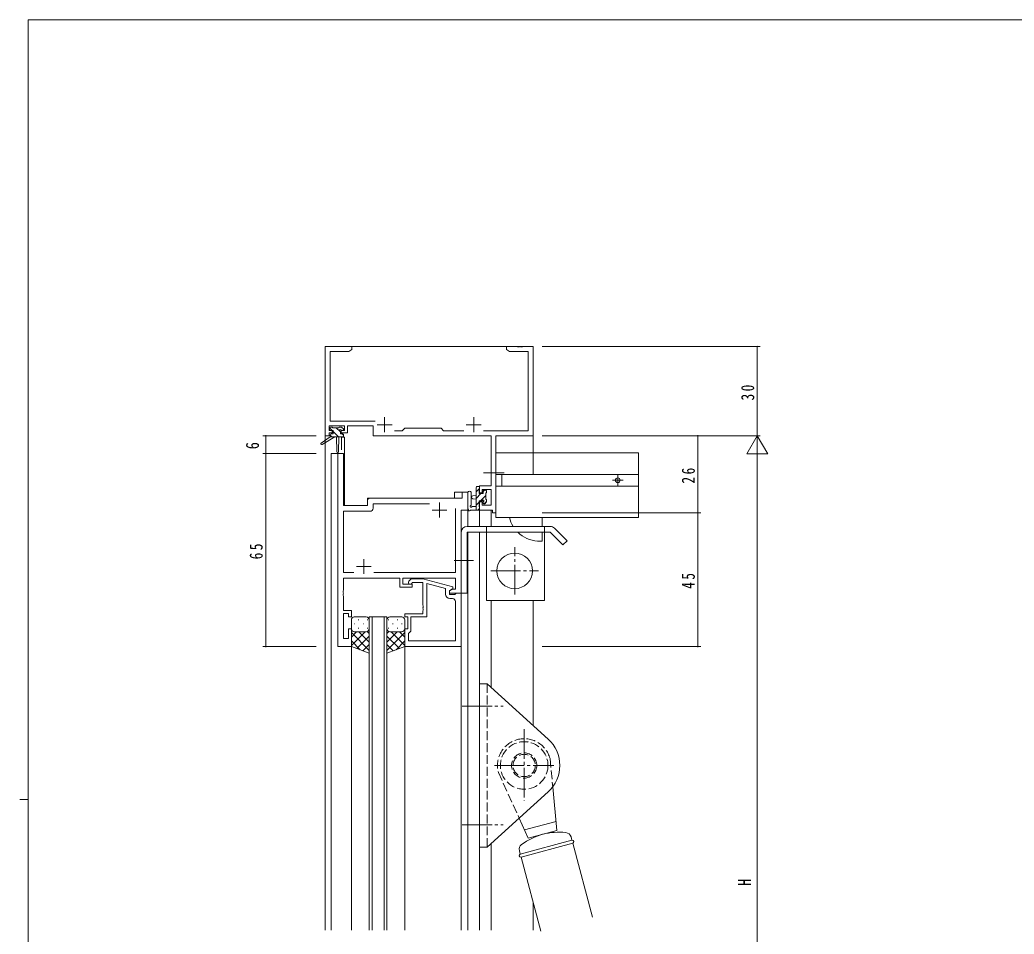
# Model space of a CAD drawing. Units: millimetres on the paper. Extents: x -397 to 397, y -282 to 282.
# Drawn here: x -396.7 to -61.9, y -28.5 to 279.3 of the extents above; entities that cross this region are included whole.
import ezdxf
from ezdxf.enums import TextEntityAlignment as Align

# ---------------------------------------------------------------- set-up
doc = ezdxf.new("R2010")
doc.units = ezdxf.units.MM
doc.linetypes.add('USER2', pattern=[13, 10, -1, 1, -1])
doc.linetypes.add('USER4', pattern=[4, 3, -1])
for name, color, linetype, lineweight in [('0-1_YKK_ZWAK', 7, 'Continuous', 18), ('0-3_YKK_11', 7, 'Continuous', 18), ('0-4_YKK_12', 2, 'Continuous', 18), ('0-5_YKK_13', 4, 'Continuous', 18), ('0-6_YKK_D', 6, 'Continuous', 18)]:
    doc.layers.add(name, color=color, linetype=linetype, lineweight=lineweight)
doc.styles.add('ＭＳ ゴシック', font='')
doc.styles.get('ＭＳ ゴシック').set_extended_font_data('MS Gothic')

msp = doc.modelspace()

# ---------------------------------------------------------------- linework, layer by layer
at = {"layer": '0-1_YKK_ZWAK'}
for p, q in [((-393.908, -245.7), (-393.908, 279.3)), ((376.092, 279.3), (-393.908, 279.3)), ((-396.708, 16.8), (-393.908, 16.8))]:
    msp.add_line(p, q, dxfattribs=at)
at = {"layer": '0-3_YKK_11'}
for p, q in [((-293.908, 169.3), (-293.908, 139.3)), ((-284.908, 169.3), (-293.908, 169.3)), ((-292.278, 144.23), (-292.278, 167.67)), ((-292.278, 167.67), (-285.999, 167.67)), ((-285.999, 167.67), (-284.908, 168.3)), ((-284.908, 168.3), (-284.908, 169.3)), ((-231.817, 167.67), (-225.538, 167.67)), ((-227.633, 169.18), (-228.183, 169.18)), ((-225.538, 167.67), (-225.538, 140.93)), ((-223.908, 139.3), (-223.908, 169.3)), ((-277.056, 144.23), (-292.278, 144.23)), ((-273.908, 145.5), (-273.908, 140.5)), ((-243.908, 145.5), (-243.908, 140.5)), ((-292.608, 141.1), (-292.608, 142.6)), ((-292.608, 142.6), (-287.408, 142.6)), ((-288.508, 141.1), (-288.508, 140.3)), ((-287.408, 141.1), (-288.508, 141.1)), ((-287.408, 142.6), (-287.408, 141.1)), ((-277.708, 142.6), (-277.708, 139.3)), ((-276.408, 143), (-271.408, 143)), ((-267.978, 140.93), (-270.558, 140.93)), ((-267.108, 141.8), (-267.978, 140.93)), ((-254.908, 141.8), (-267.108, 141.8)), ((-254.038, 140.93), (-254.908, 141.8)), ((-247.259, 140.93), (-254.038, 140.93)), ((-246.408, 143), (-241.408, 143)), ((-225.538, 140.93), (-240.558, 140.93)), ((-288.508, 140.3), (-286.408, 140.3)), ((-277.708, 139.3), (-238.038, 139.3)), ((-238.038, 139.3), (-238.038, 122.4)), ((-236.408, 113.3), (-236.408, 139.3)), ((-236.408, 139.3), (-223.908, 139.3)), ((-287.776, 133.3), (-289.706, 133.3)), ((-289.706, 133.3), (-289.706, 68.3)), ((-287.776, 115.8), (-287.776, 133.3)), ((-238.038, 122.4), (-241.908, 122.4)), ((-241.908, 122.4), (-241.908, 120.1)), ((-238.038, 121.2), (-238.038, 115.93)), ((-279.706, 117.3), (-279.706, 115.8)), ((-247.836, 118.3), (-278.706, 118.3)), ((-245.906, 120.3), (-247.836, 120.3)), ((-247.836, 120.3), (-247.836, 118.3)), ((-245.906, 114.3), (-245.906, 120.3)), ((-279.706, 115.8), (-287.776, 115.8)), ((-287.776, 113.87), (-278.776, 113.87)), ((-287.776, 93.23), (-287.776, 113.87)), ((-277.776, 114.87), (-277.776, 116.37)), ((-277.776, 116.37), (-258.756, 116.37)), ((-257.906, 114.3), (-252.906, 114.3)), ((-255.406, 116.8), (-255.406, 111.8)), ((-250.036, 114.8), (-250.036, 93.23)), ((-250.036, 114.8), (-250.036, 93.23)), ((-248.106, 114.3), (-245.906, 114.3)), ((-248.106, 86.3), (-248.106, 114.3)), ((-280.906, 97.8), (-280.906, 92.8)), ((-283.406, 95.3), (-278.406, 95.3)), ((-284.256, 93.23), (-287.776, 93.23)), ((-287.776, 91.3), (-268.806, 91.3)), ((-287.776, 87.258), (-287.776, 91.3)), ((-250.036, 93.23), (-277.556, 93.23)), ((-268.806, 91.3), (-268.806, 88.3)), ((-267.806, 89.3), (-267.806, 91.3)), ((-267.806, 91.3), (-250.036, 91.3)), ((-261.012, 91.1), (-250.908, 88.393)), ((-250.036, 91.3), (-250.036, 87.6)), ((-268.806, 88.3), (-264.606, 88.3)), ((-264.606, 89.3), (-267.806, 89.3)), ((-264.606, 88.3), (-264.606, 89.3)), ((-261.008, 82.258), (-261.008, 89.9)), ((-253.408, 86), (-253.408, 87.82)), ((-250.908, 87.793), (-252.108, 87.1)), ((-252.108, 87.1), (-252.108, 85.8)), ((-251.24, 87.6), (-252.106, 87.1)), ((-252.106, 87.1), (-252.106, 86.3)), ((-250.036, 87.6), (-251.24, 87.6)), ((-250.908, 88.393), (-250.908, 87.793)), ((-252.108, 85.8), (-250.308, 85.8)), ((-252.106, 86.3), (-248.106, 86.3)), ((-251.038, 84.5), (-251.908, 84.5)), ((-250.308, 85.8), (-250.108, 86)), ((-250.108, 86), (-249.808, 86.3)), ((-249.808, 86.3), (-248.108, 86.3)), ((-248.108, 86.3), (-248.108, 68.3)), ((-285.106, 78.3), (-285.106, 80.5)), ((-261.008, 80.342), (-260.888, 80.525)), ((-250.038, 70.23), (-250.038, 83.5)), ((-287.776, 79.5), (-286.106, 79.5)), ((-287.776, 71), (-287.776, 79.5)), ((-286.106, 79.5), (-286.106, 78.3)), ((-286.106, 78.3), (-285.106, 78.3)), ((-267.108, 78.3), (-267.108, 79.3)), ((-267.108, 79.3), (-261.008, 79.3)), ((-266.108, 78.3), (-267.108, 78.3)), ((-266.108, 74.3), (-266.108, 78.3)), ((-259.708, 78.3), (-265.108, 78.3)), ((-265.108, 78.3), (-265.108, 73.5)), ((-261.008, 79.3), (-261.008, 80.342)), ((-285.106, 68.3), (-285.106, 74.3)), ((-267.108, 68.3), (-267.108, 74.3)), ((-267.108, 74.3), (-266.108, 74.3)), ((-289.706, 68.3), (-285.106, 68.3)), ((-248.108, 68.3), (-267.108, 68.3)), ((-265.808, 70.23), (-250.038, 70.23)), ((-265.808, 70.23), (-250.038, 70.23))]:
    msp.add_line(p, q, dxfattribs=at)
for points in [[(-232.908, 169.3), (-232.908, 168.3), (-231.817, 167.67)], [(-228.183, 169.18), (-228.366, 169.3), (-228.45, 169.3), (-228.633, 169.18), (-229.183, 169.18), (-229.366, 169.3), (-232.908, 169.3)], [(-223.908, 169.3), (-227.45, 169.3), (-227.633, 169.18)], [(-293.908, 139.3), (-292.608, 139.3), (-292.608, 140.3), (-291.508, 140.3), (-291.508, 141.1), (-292.608, 141.1)], [(-286.408, 140.3), (-286.408, 142.6), (-277.708, 142.6)], [(-241.908, 120.1), (-241.108, 120.1), (-241.108, 121.2), (-238.038, 121.2)], [(-238.038, 115.93), (-241.108, 115.93), (-241.108, 117.1), (-241.908, 117.1), (-241.908, 114.3), (-237.608, 114.3)], [(-237.608, 114.3), (-237.608, 113.3), (-236.408, 113.3)], [(-265.732, 90.324), (-264.957, 91.1), (-261.012, 91.1)], [(-287.776, 86.342), (-287.896, 86.525), (-287.896, 87.075), (-287.776, 87.258)], [(-261.008, 89.9), (-264.46, 89.9), (-264.884, 89.476)], [(-253.408, 87.82), (-259.708, 89.508), (-259.708, 78.3)], [(-285.106, 80.5), (-287.776, 80.5), (-287.776, 85.342), (-287.896, 85.525), (-287.896, 86.075), (-287.776, 86.258), (-287.776, 86.342)], [(-260.888, 80.525), (-260.888, 81.075), (-261.008, 81.258), (-261.008, 81.342), (-260.888, 81.525), (-260.888, 82.075), (-261.008, 82.258)], [(-285.106, 74.3), (-286.106, 74.3), (-286.106, 71), (-287.776, 71)], [(-265.108, 73.5), (-265.608, 73), (-265.808, 72.8), (-265.808, 70.23)]]:
    msp.add_lwpolyline(points, dxfattribs=at)
for centre, radius, start, end in [((-278.706, 117.3), 1, 90.00001, 179.99999), ((-278.776, 114.87), 1, 270.00001, 359.99999), ((-265.308, 89.9), 0.6, 134.99999, 315.00001), ((-251.908, 86), 1.5, 180.00001, 269.99999), ((-251.038, 83.5), 1, 0.00001, 89.99999)]:
    msp.add_arc(centre, radius, start, end, dxfattribs=at)
at = {"layer": '0-4_YKK_12'}
for p, q in [((-293.908, 169.3), (-223.908, 169.3)), ((-293.908, 169.3), (-293.908, -27.2)), ((-223.908, 169.3), (-223.908, 126.3)), ((-288.408, 138.8), (-288.408, 134.521)), ((-287.408, 138.8), (-288.408, 138.8)), ((-287.408, 138.8), (-287.408, 115.8)), ((-287.708, 133.3), (-291.908, 133.3)), ((-291.908, 133.3), (-291.908, -27.2)), ((-289.706, 68.3), (-289.706, 133.3)), ((-287.708, 133.3), (-287.708, 115.8)), ((-279.708, 115.8), (-279.708, 118.3)), ((-279.708, 118.3), (-250.408, 118.3)), ((-245.908, 120.3), (-250.408, 120.3)), ((-250.408, 120.3), (-250.408, 118.3)), ((-245.908, 108.8), (-245.908, 120.3)), ((-287.708, 115.8), (-279.708, 115.8)), ((-248.106, 114.298), (-245.908, 114.298)), ((-248.106, 86.3), (-248.106, 114.298)), ((-241.908, 114.3), (-241.908, 108.8)), ((-238.008, 114.3), (-238.008, 108.8)), ((-245.908, -27.2), (-245.908, 106.8)), ((-241.908, 106.8), (-241.908, 40.2)), ((-248.408, 86.3), (-248.106, 86.3)), ((-238.008, 83.8), (-238.008, 54.533)), ((-223.908, 83.8), (-223.908, 41.77)), ((-279.108, 78.301), (-273.108, 78.301)), ((-279.108, -27.2), (-279.108, 78.301)), ((-278.108, 78.301), (-278.108, -27.2)), ((-274.108, -27.2), (-274.108, 78.301)), ((-273.108, 78.301), (-273.108, -27.2)), ((-285.108, 68.3), (-289.706, 68.3)), ((-285.108, -27.2), (-285.108, 68.3)), ((-267.108, -27.2), (-267.108, 68.3)), ((-248.108, -27.2), (-248.108, 68.3)), ((-241.908, 16.4), (-241.908, -27.2)), ((-238.008, 2.067), (-238.008, -27.2)), ((-223.908, -17.669), (-223.908, -27.2))]:
    msp.add_line(p, q, dxfattribs=at)
at = {"layer": '0-5_YKK_13'}
for p, q in [((-291.588, 141.1), (-292.408, 141.92)), ((-292.408, 141.4), (-292.408, 141.9)), ((-292.108, 142.2), (-291.608, 142.2)), ((-291.408, 142), (-289.308, 142)), ((-289.388, 138.9), (-291.208, 140.721)), ((-288.808, 140.566), (-290.243, 142)), ((-289.108, 142.2), (-288.508, 142.2)), ((-288.808, 140.639), (-288.808, 139.9)), ((-288.008, 141.1), (-288.347, 141.1)), ((-288.296, 142.112), (-287.796, 141.612)), ((-292.208, 138.9), (-295.275, 136.849)), ((-290.708, 138.9), (-294.953, 136.343)), ((-292.208, 139.6), (-292.208, 138.9)), ((-291.633, 138.9), (-292.208, 139.476)), ((-288.008, 138.9), (-292.208, 138.9)), ((-291.908, 139.9), (-291.208, 139.9)), ((-290.108, 138.9), (-290.006, 133.892)), ((-289.306, 138.9), (-289.406, 133.892)), ((-288.808, 139.9), (-288.008, 139.9)), ((-287.708, 139.466), (-288.143, 139.9)), ((-287.708, 139.6), (-287.708, 139.2)), ((-236.408, 111.8), (-236.408, 133.5)), ((-236.408, 133.5), (-188.408, 133.5)), ((-188.408, 133.5), (-188.408, 111.8)), ((-236.408, 126.3), (-188.408, 126.3)), ((-234.408, 126.3), (-234.408, 122.3)), ((-193.608, 124.3), (-197.208, 124.3)), ((-195.408, 126.1), (-195.408, 122.5)), ((-243.108, 114.3), (-243.108, 121.9)), ((-241.908, 121.591), (-243.108, 120.391)), ((-242.808, 122.2), (-242.208, 122.2)), ((-241.908, 121.9), (-241.908, 121.3)), ((-240.254, 121), (-240.708, 120.546)), ((-240.408, 121), (-239.908, 121)), ((-239.608, 120.7), (-239.608, 120.2)), ((-236.408, 122.3), (-188.408, 122.3)), ((-245.908, 120.028), (-245.908, 114.866)), ((-244.708, 120.028), (-244.705, 116.067)), ((-243.108, 119.2), (-244.253, 119.098)), ((-243.108, 118), (-244.253, 118.102)), ((-241.454, 119.8), (-243.108, 118.146)), ((-239.808, 119.201), (-241.609, 117.4)), ((-239.808, 120), (-239.808, 117.9)), ((-239.608, 117.7), (-239.608, 117.1)), ((-242.208, 114.3), (-244.889, 114.3)), ((-244.289, 115.5), (-243.108, 115.5)), ((-242.108, 116.901), (-243.108, 115.901)), ((-241.908, 114.856), (-242.464, 114.3)), ((-241.908, 115.2), (-241.908, 114.6)), ((-240.708, 116.6), (-240.708, 116.939)), ((-239.608, 117.156), (-240.46, 116.304)), ((-239.696, 116.888), (-240.196, 116.388)), ((-188.408, 111.8), (-236.408, 111.8)), ((-220.908, 108.8), (-220.908, 111.8)), ((-218.106, 108.8), (-246.106, 108.8)), ((-239.606, 108.8), (-239.606, 106.8)), ((-220.106, 106.8), (-220.106, 108.8)), ((-212.449, 103.971), (-216.692, 108.214)), ((-248.106, 106.8), (-248.106, 86.3)), ((-246.106, 106.8), (-218.106, 106.8)), ((-246.106, 86.3), (-246.106, 106.8)), ((-239.606, 83.8), (-239.606, 106.8)), ((-220.908, 103.8), (-222.408, 103.8)), ((-220.908, 103.8), (-220.908, 106.8)), ((-220.106, 83.8), (-220.106, 106.8)), ((-218.106, 106.8), (-213.863, 102.557)), ((-212.449, 103.971), (-213.863, 102.557)), ((-248.106, 86.3), (-246.106, 86.3)), ((-239.606, 83.8), (-220.106, 83.8)), ((-285.108, 77.3), (-285.108, 74.3)), ((-280.108, 78.3), (-284.108, 78.3)), ((-282.773, 77.352), (-282.573, 77.352)), ((-279.743, 77.352), (-279.543, 77.352)), ((-279.108, 74.3), (-279.108, 77.3)), ((-273.108, 74.3), (-273.108, 77.3)), ((-272.473, 77.352), (-272.673, 77.352)), ((-272.108, 78.3), (-268.108, 78.3)), ((-269.443, 77.352), (-269.643, 77.352)), ((-267.108, 77.3), (-267.108, 74.3)), ((-285.108, 68.3), (-285.108, 74.3)), ((-284.188, 75.937), (-283.988, 75.937)), ((-282.773, 74.522), (-282.573, 74.522)), ((-281.158, 75.937), (-280.958, 75.937)), ((-279.743, 74.522), (-279.543, 74.522)), ((-279.108, 66.157), (-279.108, 74.3)), ((-273.108, 74.3), (-273.108, 66.157)), ((-272.473, 74.522), (-272.673, 74.522)), ((-271.058, 75.937), (-271.258, 75.937)), ((-269.443, 74.522), (-269.643, 74.522)), ((-268.028, 75.937), (-268.228, 75.937)), ((-267.108, 68.3), (-267.108, 74.3)), ((-283.316, 73.3), (-285.108, 71.508)), ((-280.488, 73.3), (-285.108, 68.68)), ((-285.108, 73.032), (-279.108, 67.032)), ((-284.108, 73.3), (-280.508, 73.3)), ((-283.708, 73.3), (-280.108, 73.3)), ((-279.108, 71.851), (-283.304, 67.656)), ((-282.548, 73.3), (-279.108, 69.86)), ((-279.776, 73.357), (-279.108, 72.689)), ((-272.44, 73.357), (-273.108, 72.689)), ((-269.668, 73.3), (-273.108, 69.86)), ((-267.108, 73.032), (-273.108, 67.032)), ((-273.108, 71.851), (-268.912, 67.656)), ((-268.508, 73.3), (-272.108, 73.3)), ((-271.729, 73.3), (-267.108, 68.68)), ((-268.108, 73.3), (-271.708, 73.3)), ((-268.9, 73.3), (-267.108, 71.508)), ((-285.108, 70.203), (-282.147, 67.243)), ((-279.108, 66.157), (-285.108, 68.3)), ((-279.108, 69.023), (-281.22, 66.911)), ((-273.108, 69.023), (-270.997, 66.911)), ((-273.108, 66.157), (-267.108, 68.3)), ((-267.108, 70.203), (-270.069, 67.243)), ((-241.908, 55.8), (-239.408, 55.8)), ((-241.908, 0.8), (-241.908, 55.8)), ((-239.408, 55.8), (-218.855, 37.197)), ((-217.293, 21.12), (-215.867, 6.412)), ((-218.855, 19.403), (-239.408, 0.8)), ((-228.601, 10.582), (-225.526, 3.824)), ((-216.16, 9.439), (-226.786, 6.592)), ((-215.867, 6.412), (-225.526, 3.824)), ((-211.145, 4.242), (-210.839, 3.1)), ((-239.408, 0.8), (-241.908, 0.8)), ((-210.839, 3.1), (-228.225, -1.558)), ((-210.58, 2.135), (-227.966, -2.524)), ((-210.58, 2.135), (-203.897, -22.805)), ((-228.531, -0.416), (-228.225, -1.558)), ((-227.966, -2.524), (-221.284, -27.464))]:
    msp.add_line(p, q, dxfattribs=at)
at = {"layer": '0-5_YKK_13', "linetype": 'USER2'}
for p, q in [((-233.647, 126.8), (-240.604, 126.8)), ((-230.106, 85.8), (-230.106, 101.8)), ((-250.469, 97.3), (-243.933, 97.3)), ((-238.106, 93.8), (-222.106, 93.8)), ((-247.739, 48.3), (-233.977, 48.3)), ((-226.908, 40.537), (-226.908, 16.375)), ((-236.908, 28.3), (-216.908, 28.3)), ((-247.739, 8.3), (-233.977, 8.3))]:
    msp.add_line(p, q, dxfattribs=at)
at = {"layer": '0-5_YKK_13', "linetype": 'USER4'}
for p, q in [((-239.408, 0.8), (-239.408, 55.8)), ((-218.215, 30.629), (-217.293, 21.12)), ((-235.602, 25.971), (-228.601, 10.582))]:
    msp.add_line(p, q, dxfattribs=at)
at = {"layer": '0-5_YKK_13'}
for points in [[(-291.208, 139.9), (-291.208, 141.1), (-292.108, 141.1)], [(-242.108, 121.1), (-242.108, 119.8), (-240.708, 119.8), (-240.708, 120.7)], [(-241.169, 117.4), (-242.108, 117.4), (-242.108, 115.4)]]:
    msp.add_lwpolyline(points, dxfattribs=at)
for centre, radius in [((-195.408, 124.3), 0.8), ((-230.106, 93.8), 6)]:
    msp.add_circle(centre, radius, dxfattribs=at)
at = {"layer": '0-5_YKK_13', "linetype": 'USER4'}
for radius in [8, 4.25, 3.75]:
    msp.add_circle((-226.908, 28.3), radius, dxfattribs=at)
at = {"layer": '0-5_YKK_13'}
for centre, radius, start, end in [((-292.108, 141.9), 0.3, 90, 180), ((-292.108, 141.4), 0.3, 180, 270), ((-291.608, 142), 0.2, 0, 90), ((-289.108, 142), 0.2, 90, 180), ((-288.808, 141.1), 0.25, 33.05573, 236.94427), ((-289.108, 140.639), 0.3, 0, 56.94427), ((-288.347, 141.4), 0.3, 213.05573, 270), ((-288.508, 141.9), 0.3, 45, 90), ((-288.008, 141.4), 0.3, 270, 45), ((-291.908, 139.6), 0.3, 90, 180), ((-288.008, 139.6), 0.3, 0, 90), ((-288.008, 139.2), 0.3, 270, 0), ((-295.108, 136.6), 0.3, 123.76905, 301.06147), ((-289.706, 133.898), 0.3, 181.16963, 358.85539), ((-245.308, 120.028), 0.6, 0.04023, 180.04023), ((-242.808, 121.9), 0.3, 90, 180), ((-242.208, 121.9), 0.3, 0, 90), ((-242.108, 121.3), 0.2, 270, 0), ((-240.408, 120.7), 0.3, 90, 180), ((-239.908, 120.7), 0.3, 0, 90), ((-244.208, 118.6), 0.5, 95.09207, 264.90793), ((-241.169, 117.7), 0.3, 270, 326.94427), ((-240.708, 117.4), 0.25, 303.05573, 146.94427), ((-240.408, 116.939), 0.3, 123.05573, 180), ((-239.808, 120.2), 0.2, 270, 0), ((-239.808, 117.7), 0.2, 0, 90), ((-245.608, 114.866), 0.3, 180, 229.47122), ((-245.998, 114.41), 0.3, 349.47122, 49.47122), ((-245.408, 114.3), 0.3, 169.47122, 330), ((-244.889, 114), 0.3, 90, 150), ((-244.808, 115.5), 0.3, 109.18976, 330), ((-245.005, 116.067), 0.3, 289.18976, 0.04023), ((-244.289, 115.2), 0.3, 90, 150), ((-242.208, 114.6), 0.3, 270, 0), ((-242.108, 115.2), 0.2, 360, 90), ((-240.408, 116.6), 0.3, 180, 315), ((-239.908, 117.1), 0.3, 315, 0), ((-221.704, 114.276), 10.5, 193.64151, 211.43851), ((-246.106, 106.8), 2, 90, 180), ((-218.106, 106.8), 2, 45, 90), ((-221.704, 114.276), 10.5, 225.40272, 266.15667), ((-284.108, 77.3), 1, 90, 180), ((-280.108, 77.3), 1, 0, 90), ((-272.108, 77.3), 1, 90, 180), ((-268.108, 77.3), 1, 0, 90), ((-284.108, 74.3), 1, 180, 270), ((-284.108, 74.3), 1, 180, 270), ((-280.108, 74.3), 1, 270, 0), ((-280.108, 74.3), 1, 270, 0), ((-272.108, 74.3), 1, 180, 270), ((-272.108, 74.3), 1, 180, 270), ((-268.108, 74.3), 1, 270, 0), ((-268.108, 74.3), 1, 270, 0), ((-226.908, 28.3), 12, 312.14962, 47.85038), ((-215.197, -15.408), 21.25, 83.67631, 126.32369), ((-213.076, 3.725), 2, 15, 83.67631), ((-226.599, 0.101), 2, 126.32369, 195), ((-210.709, 2.618), 0.5, 285, 105), ((-228.096, -2.041), 0.5, 105, 285)]:
    msp.add_arc(centre, radius, start, end, dxfattribs=at)
at = {"layer": '0-5_YKK_13', "linetype": 'USER4'}
msp.add_arc((-226.908, 28.3), 9, 15, 195, dxfattribs=at)
at = {"layer": '0-6_YKK_D'}
for p, q in [((-220.908, 169.3), (-147.408, 169.3)), ((-148.408, 169.3), (-148.408, 139.3)), ((-296.908, 139.3), (-314.908, 139.3)), ((-313.908, 139.3), (-313.908, 133.3)), ((-220.908, 139.3), (-167.408, 139.3)), ((-220.908, 139.3), (-147.408, 139.3)), ((-220.908, 139.3), (-147.408, 139.3)), ((-168.408, 113.3), (-168.408, 139.3)), ((-148.408, 139.3), (-151.908, 133.238)), ((-148.408, 139.3), (-144.908, 133.238)), ((-148.408, 139.3), (-148.408, 127.176)), ((-296.908, 133.3), (-314.908, 133.3)), ((-296.908, 133.3), (-314.908, 133.3)), ((-313.908, 133.3), (-313.908, 68.3)), ((-151.908, 133.238), (-144.908, 133.238)), ((-148.408, -153.7), (-148.408, 132.3)), ((-220.908, 113.3), (-167.408, 113.3)), ((-220.908, 113.3), (-167.408, 113.3)), ((-168.408, 113.3), (-168.408, 68.3)), ((-296.908, 68.3), (-314.908, 68.3)), ((-220.908, 68.3), (-167.408, 68.3))]:
    msp.add_line(p, q, dxfattribs=at)
for centre, start, end in [((-148.408, 169.3), 90, 270), ((-148.408, 169.3), 270, 90), ((-313.908, 139.3), 90, 270), ((-313.908, 139.3), 270, 90), ((-168.408, 139.3), 90, 270), ((-168.408, 139.3), 270, 90), ((-313.908, 133.3), 90, 270), ((-313.908, 133.3), 90, 270), ((-313.908, 133.3), 270, 90), ((-313.908, 133.3), 270, 90), ((-168.408, 113.3), 90, 270), ((-168.408, 113.3), 90, 270), ((-168.408, 113.3), 270, 90), ((-168.408, 113.3), 270, 90), ((-313.908, 68.3), 90, 270), ((-313.908, 68.3), 270, 90), ((-168.408, 68.3), 90, 270), ((-168.408, 68.3), 270, 90)]:
    msp.add_arc(centre, 0.106, start, end, dxfattribs=at)

# ---------------------------------------------------------------- texts
at = {"layer": '0-6_YKK_D', "color": 7, "style": 'ＭＳ ゴシック', "width": 0.8}
for s, p in [('6', (-314.908, 134.741)), ('H', (-149.208, -12.247))]:
    msp.add_text(s, height=4.399, rotation=90, dxfattribs=at).set_placement(p, align=Align.BOTTOM_LEFT)
at = {"layer": '0-6_YKK_D', "color": 7, "char_height": 4.399, "attachment_point": 7, "rotation": 90, "style": 'ＭＳ ゴシック'}
for s, insert in [('\\T1.37;\\W0.75;30', (-149.408, 151.169)), ('\\T1.37;\\W0.75;26', (-169.408, 123.206)), ('\\T1.37;\\W0.75;65', (-314.908, 97.693)), ('\\T1.37;\\W0.75;45', (-169.408, 87.766))]:
    msp.add_mtext(s, dxfattribs=dict(at, insert=insert))

doc.saveas('drawing.dxf')
